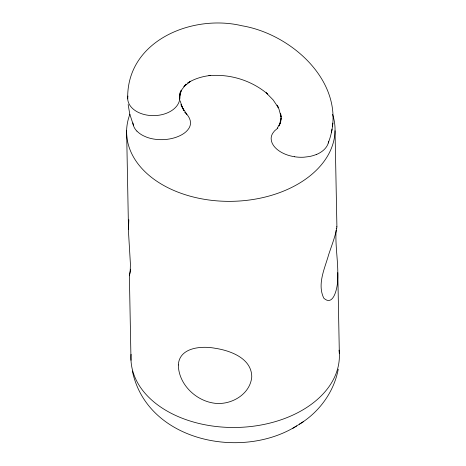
<?xml version="1.0" encoding="UTF-8"?>
<svg xmlns="http://www.w3.org/2000/svg" width="466" height="466" viewBox="0 0 466 466"><rect width="100%" height="100%" fill="white"/><g stroke="black" fill="none" stroke-linecap="round" stroke-linejoin="round"><path stroke-width="0.7" d="M130.532 269.208L129.414 275.761L130.189 271.771L130.41 263.995L128.564 233.041L126.618 130.795M336.085 230.268C335.077 246.724 338.619 263.109 337.646 279.583C337.821 285.955 333.965 307.455 323.823 298.217C316.932 284.237 324.849 268.323 328.699 254.541C331.198 247.003 334.064 239.559 335.992 231.841C336.161 231.095 337.495 225.596 336.586 226.831M328.245 143.01C349.995 86.542 293.924 34.414 241.936 25.764C192.522 13.811 126.35 40.658 127.707 98.874M179.713 99.165L179.975 93.992L179.468 97.47L181.28 90.346L179.806 93.561L181.443 90.2L186.08 84.101L183.895 86.6L190.378 81.393L187.798 82.931C194.695 78.632 202.652 76.313 210.69 75.44L208.943 75.667C229.866 73.721 251.524 80.402 267.577 93.992L266.138 92.763L273.152 99.934L278.412 107.768L277.13 105.17L278.953 109.067L281.126 116.978L280.643 113.652L280.969 117.479L280.41 123.641L281.266 117.811M128.832 219.736L128.488 229.406M336.242 228.783L336.33 228.165M281.19 118.323L279.047 125.913L280.52 122.709L277.334 128.057M331.466 132.659L331.984 129.152M332.351 126.618L332.864 123.141M338.252 369.188C333.988 391.958 319.134 412.224 299.422 424.188M277.882 128.057L274.561 130.864L272.726 133.264A20.947 14.178 -1.1 0 0 271.142 138.618C271.13 142.899 273.839 146.639 276.99 149.301A32.137 21.756 -1.1 0 0 294.477 156.727M132.379 371.035C147.046 441.378 241.749 460.484 296.644 425.918M292.869 428.301L303.646 421.526M184.67 112.265C187.815 114.921 190.524 118.661 190.518 122.942A20.947 14.178 -1.1 0 1 188.934 128.296C186.062 132.833 181.088 135.501 176.16 137.254A32.201 21.797 -1.1 0 1 155.551 139.317A30.208 20.446 -1.1 0 1 146.674 137.196L143.307 135.717A27.145 18.372 -1.1 0 1 136.934 131.08M186.948 114.461L182.637 107.984L183.907 110.559L180.977 104.634L182.317 107.349L180.132 100.831M133.509 125.494L129.729 113.978L128.144 104.454M335.042 130.771L336.906 226.791M337.786 272.633L339.341 353.56M129.367 275.249L130.998 360.288M332.567 114.403A104.233 70.552 -1.1 0 1 229.091 201.353A104.233 70.552 -1.1 0 1 129.903 114.222M179.701 96.182A26.061 17.638 -1.1 0 1 153.232 115.638A26.061 17.638 -1.1 0 1 127.9 96.031M136.841 131.121A25.391 17.184 -1.1 0 1 132.909 122.931M328.676 141.262A25.391 17.184 -1.1 0 1 316.793 154.357M316.734 154.293A27.145 18.372 -1.1 0 1 309.273 156.547L303.96 157.205A30.348 20.545 -1.1 0 1 294.477 156.739M339.056 350.164A104.233 70.552 -1.1 0 1 236.641 427.462A104.233 70.552 -1.1 0 1 131.092 354.311M178.327 364.954C178.583 383.501 194.578 399.595 212.362 402.874C229.313 406.329 250.091 395.22 251.762 376.936C251.756 358.342 230.396 350.554 214.995 348.248C201.609 345.725 179.334 347.304 178.327 364.954"/></g></svg>
